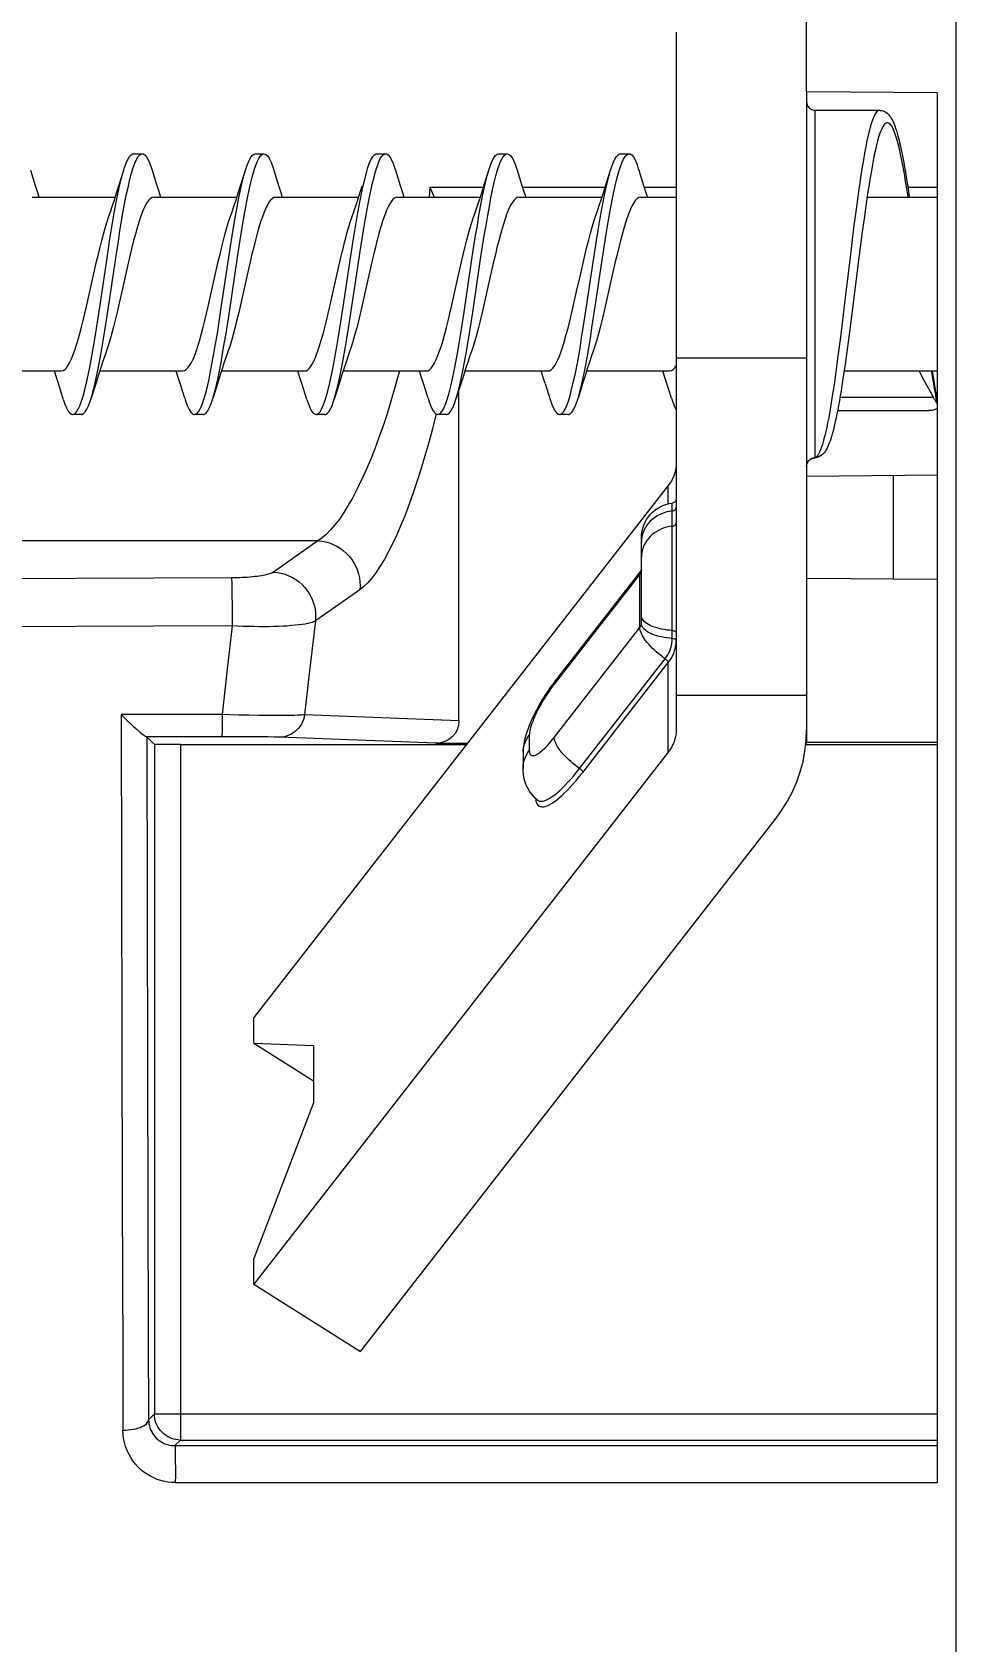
# Model space of a CAD drawing. Header units: millimetres. Extents: x -853320 to 19484, y -510814 to 9708.
# Drawn here: x 12804.67 to 12815.52, y 7119.19 to 7137.71 of the extents above; entities that cross this region are included whole.
import ezdxf

# ---------------------------------------------------------------- set-up
doc = ezdxf.new("R2010")
doc.units = ezdxf.units.MM
doc.layers.add('DS_ST_quote 1_50', color=7, linetype='Continuous')
for name, color, linetype, lineweight in [('F_ELETTRICO', 22, 'Continuous', 5), ('F_PARETE_nuove', 5, 'Continuous', 5), ('F_TUBOLARE sez.40x40', 7, 'Continuous', 5)]:
    doc.layers.add(name, color=color, linetype=linetype, lineweight=lineweight)
doc.styles.add('ARIAL', font='arial.ttf')
doc.dimstyles.new('ISO-100', dxfattribs={"dimtxt": 100, "dimasz": 5, "dimexe": 0.25, "dimexo": 6, "dimgap": 6, "dimtad": 1, "dimtxsty": 'ARIAL', "dimblk": 'ARCHTICK', "dimcen": 2.5, "dimdle": 15, "dimse1": 1, "dimse2": 1, "dimclrd": 256, "dimclre": 256, "dimclrt": 256, "dimadec": 0, "dimazin": 0, "dimtfac": 1, "dimtmove": 0, "dimatfit": 3, "dimldrblk": 'ARCHTICK', "dimfxl": 1, "dimlwd": -1, "dimlwe": -1, "dimarcsym": 0})

# ---------------------------------------------------------------- blocks, each defined once
blk = doc.blocks.new('SCATOLA INCASSO_1 P_sezione e pianta')
at = {"layer": 'F_ELETTRICO'}
for p, q in [((55469.815, -13660.994), (55469.815, -13697.529)), ((55460.831, -13670.335), (55469.594, -13670.336)), ((55460.832, -13670.416), (55460.831, -13670.335)), ((55460.832, -13670.502), (55460.832, -13670.416)), ((55469.594, -13686.328), (55469.594, -13670.336)), ((55460.831, -13670.583), (55460.832, -13670.502)), ((55460.831, -13670.633), (55460.831, -13670.583)), ((55460.826, -13670.76), (55469.594, -13670.761)), ((55460.826, -13670.76), (55460.891, -13670.825)), ((55460.891, -13670.825), (55469.594, -13670.825)), ((55460.891, -13678.828), (55460.891, -13670.825)), ((55460.524, -13671.058), (55460.591, -13671.125)), ((55460.591, -13671.125), (55469.594, -13671.125)), ((55460.591, -13678.83), (55460.591, -13671.125)), ((55461.733, -13672.617), (55462.962, -13671.844)), ((55462.962, -13671.844), (55467.732, -13677.967)), ((55461.733, -13672.617), (55461.733, -13672.912)), ((55466.503, -13678.741), (55461.733, -13672.617)), ((55462.421, -13674.706), (55461.733, -13672.912)), ((55460.215, -13675.438), (55460.22, -13673.611)), ((55462.421, -13675.364), (55462.421, -13674.706)), ((55460.503, -13678.918), (55460.511, -13675.083)), ((55461.733, -13675.391), (55462.421, -13674.958)), ((55460.211, -13677.295), (55460.215, -13675.438)), ((55461.733, -13675.391), (55462.421, -13675.364)), ((55461.733, -13675.391), (55461.733, -13675.686)), ((55466.503, -13681.809), (55461.733, -13675.686)), ((55460.208, -13679.174), (55460.211, -13677.295)), ((55464.999, -13678.19), (55464.973, -13678.213)), ((55464.832, -13678.73), (55464.832, -13678.555)), ((55465.482, -13678.553), (55466.467, -13679.817)), ((55465.519, -13678.508), (55466.503, -13679.772)), ((55464.904, -13678.936), (55464.904, -13678.761)), ((55466.503, -13678.741), (55466.503, -13679.772)), ((55461.454, -13678.918), (55460.5, -13678.918)), ((55460.591, -13678.83), (55460.503, -13678.918)), ((55460.891, -13678.828), (55464.181, -13678.828)), ((55461.37, -13679.001), (55461.369, -13678.966)), ((55461.738, -13678.917), (55461.454, -13678.918)), ((55461.898, -13678.916), (55461.738, -13678.917)), ((55461.969, -13678.915), (55461.898, -13678.916)), ((55462.004, -13678.914), (55461.969, -13678.915)), ((55463.828, -13678.843), (55462.029, -13678.914)), ((55463.828, -13678.843), (55464.193, -13678.843)), ((55465.191, -13678.91), (55466.176, -13680.174)), ((55468.084, -13678.828), (55469.594, -13678.828)), ((55468.085, -13678.843), (55468.094, -13678.843)), ((55468.094, -13678.998), (55468.094, -13678.843)), ((55469.594, -13678.852), (55468.094, -13678.852)), ((55461.371, -13679.173), (55460.208, -13679.174)), ((55461.37, -13679.044), (55461.37, -13679.001)), ((55461.371, -13679.119), (55461.37, -13679.044)), ((55461.371, -13679.173), (55461.371, -13679.119)), ((55461.558, -13679.168), (55461.371, -13679.173)), ((55461.679, -13679.166), (55461.558, -13679.168)), ((55461.794, -13679.164), (55461.679, -13679.166)), ((55461.902, -13679.162), (55461.794, -13679.164)), ((55464.094, -13679.102), (55462.319, -13679.171)), ((55462.361, -13679.544), (55462.319, -13679.171)), ((55464.094, -13679.102), (55464.094, -13682.912)), ((55466.594, -13687.028), (55466.594, -13678.998)), ((55468.094, -13686.341), (55468.094, -13678.998)), ((55462.403, -13679.903), (55462.361, -13679.544)), ((55465.203, -13679.563), (55465.173, -13679.524)), ((55466.176, -13680.788), (55465.191, -13679.524)), ((55468.094, -13679.394), (55466.594, -13679.394)), ((55461.486, -13680.195), (55461.429, -13679.696)), ((55466.188, -13680.828), (55465.203, -13679.563)), ((55462.444, -13680.251), (55462.403, -13679.903)), ((55461.486, -13680.195), (55437.364, -13680.087)), ((55466.549, -13680.051), (55466.549, -13681.608)), ((55461.486, -13680.321), (55461.486, -13680.195)), ((55462.955, -13680.61), (55462.444, -13680.251)), ((55466.176, -13680.174), (55466.176, -13680.788)), ((55466.194, -13680.226), (55466.194, -13681.21)), ((55461.483, -13680.552), (55461.485, -13680.442)), ((55461.485, -13680.442), (55461.486, -13680.321)), ((55461.477, -13680.747), (55437.364, -13680.639)), ((55461.482, -13680.615), (55461.483, -13680.552)), ((55462.472, -13681.173), (55461.961, -13680.813)), ((55466.177, -13680.801), (55466.176, -13680.788)), ((55466.188, -13680.828), (55466.185, -13680.824)), ((55469.594, -13680.728), (55468.094, -13680.741)), ((55469.094, -13680.732), (55469.094, -13681.923)), ((55462.472, -13681.173), (55437.364, -13681.173)), ((55466.195, -13681.189), (55466.194, -13681.16)), ((55466.503, -13681.599), (55466.503, -13681.809)), ((55469.594, -13681.928), (55468.094, -13681.915)), ((55468.181, -13682.13), (55468.194, -13682.13)), ((55468.188, -13682.128), (55468.189, -13682.128)), ((55468.194, -13682.13), (55468.194, -13686.128)), ((55459.751, -13682.628), (55459.651, -13682.628)), ((55461.151, -13682.628), (55461.051, -13682.628)), ((55462.551, -13682.628), (55462.451, -13682.628)), ((55463.832, -13682.632), (55463.829, -13682.622)), ((55463.951, -13682.628), (55463.851, -13682.628)), ((55465.351, -13682.628), (55465.251, -13682.628)), ((55468.45, -13682.673), (55469.501, -13682.673)), ((55459.733, -13682.728), (55459.752, -13682.779)), ((55459.919, -13682.992), (55459.864, -13682.816)), ((55461.124, -13682.707), (55461.143, -13682.753)), ((55461.319, -13682.992), (55461.262, -13682.81)), ((55462.534, -13682.729), (55462.553, -13682.781)), ((55462.719, -13682.992), (55462.664, -13682.816)), ((55463.925, -13682.708), (55463.944, -13682.755)), ((55464.119, -13682.992), (55464.064, -13682.816)), ((55465.334, -13682.731), (55465.353, -13682.782)), ((55465.519, -13682.992), (55465.464, -13682.816)), ((55468.478, -13682.828), (55469.552, -13682.828)), ((55469.552, -13682.828), (55469.452, -13683.012)), ((55469.57, -13682.935), (55469.583, -13682.857)), ((55469.583, -13682.857), (55469.594, -13682.796)), ((55468.52, -13683.089), (55468.5, -13682.96)), ((55469.452, -13683.012), (55469.388, -13683.128)), ((55458.562, -13683.128), (55459.517, -13683.128)), ((55459.929, -13683.078), (55459.948, -13683.173)), ((55459.962, -13683.128), (55460.917, -13683.128)), ((55461.362, -13683.128), (55462.317, -13683.128)), ((55462.762, -13683.128), (55463.717, -13683.128)), ((55464.162, -13683.128), (55465.117, -13683.128)), ((55465.53, -13683.083), (55465.549, -13683.178)), ((55465.562, -13683.128), (55466.517, -13683.128)), ((55468.455, -13683.299), (55468.427, -13683.093)), ((55468.54, -13683.228), (55468.52, -13683.089)), ((55468.525, -13683.128), (55469.594, -13683.128)), ((55468.56, -13683.375), (55468.54, -13683.228)), ((55466.594, -13683.28), (55468.094, -13683.28)), ((55468.482, -13683.516), (55468.455, -13683.299)), ((55468.591, -13683.607), (55468.56, -13683.375)), ((55459.924, -13683.617), (55459.962, -13683.864)), ((55460.024, -13683.617), (55460.062, -13683.864)), ((55461.315, -13683.558), (55461.353, -13683.803)), ((55461.415, -13683.558), (55461.453, -13683.803)), ((55462.724, -13683.62), (55462.762, -13683.867)), ((55464.115, -13683.561), (55464.153, -13683.806)), ((55464.215, -13683.561), (55464.253, -13683.806)), ((55465.525, -13683.623), (55465.563, -13683.87)), ((55465.625, -13683.623), (55465.663, -13683.87)), ((55468.538, -13683.972), (55468.482, -13683.516)), ((55468.699, -13684.459), (55468.591, -13683.607)), ((55461.353, -13683.803), (55461.448, -13684.439)), ((55461.453, -13683.803), (55461.548, -13684.439)), ((55464.153, -13683.806), (55464.248, -13684.442)), ((55464.253, -13683.806), (55464.348, -13684.442)), ((55459.962, -13683.864), (55460.038, -13684.375)), ((55460.062, -13683.864), (55460.138, -13684.375)), ((55460.216, -13684.042), (55460.178, -13683.873)), ((55462.61, -13683.871), (55462.648, -13684.042)), ((55462.762, -13683.867), (55462.839, -13684.378)), ((55463.016, -13684.042), (55462.977, -13683.871)), ((55464.01, -13683.871), (55464.048, -13684.042)), ((55464.416, -13684.041), (55464.377, -13683.87)), ((55465.563, -13683.87), (55465.639, -13684.381)), ((55465.663, -13683.87), (55465.739, -13684.381)), ((55468.594, -13684.436), (55468.538, -13683.972)), ((55462.648, -13684.042), (55462.709, -13684.314)), ((55463.077, -13684.314), (55463.016, -13684.042)), ((55459.887, -13684.215), (55459.926, -13684.387)), ((55461.287, -13684.215), (55461.326, -13684.388)), ((55461.693, -13684.386), (55461.654, -13684.214)), ((55462.709, -13684.314), (55462.737, -13684.435)), ((55463.105, -13684.435), (55463.077, -13684.314)), ((55465.487, -13684.215), (55465.526, -13684.389)), ((55465.893, -13684.386), (55465.855, -13684.215)), ((55460.038, -13684.375), (55460.076, -13684.623)), ((55460.138, -13684.375), (55460.176, -13684.623)), ((55461.448, -13684.439), (55461.486, -13684.684)), ((55461.548, -13684.439), (55461.586, -13684.684)), ((55462.839, -13684.378), (55462.877, -13684.626)), ((55464.248, -13684.442), (55464.286, -13684.687)), ((55464.348, -13684.442), (55464.386, -13684.687)), ((55465.639, -13684.381), (55465.677, -13684.629)), ((55465.739, -13684.381), (55465.777, -13684.629)), ((55468.635, -13684.775), (55468.594, -13684.436)), ((55468.734, -13684.728), (55468.699, -13684.459)), ((55468.759, -13684.908), (55468.734, -13684.728)), ((55462.863, -13684.897), (55462.881, -13684.948)), ((55462.915, -13684.859), (55462.934, -13684.968)), ((55468.663, -13684.991), (55468.635, -13684.775)), ((55468.784, -13685.084), (55468.759, -13684.908)), ((55462.881, -13684.948), (55462.903, -13685.016)), ((55462.903, -13685.016), (55462.923, -13685.074)), ((55462.934, -13684.968), (55462.953, -13685.071)), ((55462.953, -13685.071), (55462.972, -13685.168)), ((55468.691, -13685.194), (55468.663, -13684.991)), ((55459.185, -13685.128), (55460.14, -13685.128)), ((55460.186, -13685.27), (55460.239, -13685.44)), ((55460.585, -13685.128), (55461.54, -13685.128)), ((55461.586, -13685.27), (55461.639, -13685.44)), ((55461.985, -13685.128), (55462.94, -13685.128)), ((55463.385, -13685.128), (55464.34, -13685.128)), ((55463.759, -13685.243), (55463.75, -13685.128)), ((55463.759, -13685.243), (55464.377, -13685.243)), ((55464.386, -13685.27), (55464.439, -13685.44)), ((55464.785, -13685.128), (55465.74, -13685.128)), ((55464.825, -13685.243), (55465.777, -13685.243)), ((55465.786, -13685.27), (55465.839, -13685.44)), ((55466.185, -13685.128), (55466.594, -13685.128)), ((55466.225, -13685.243), (55466.594, -13685.243)), ((55468.79, -13685.128), (55469.594, -13685.128)), ((55469.258, -13685.243), (55469.594, -13685.243)), ((55460.348, -13685.468), (55460.367, -13685.521)), ((55465.949, -13685.471), (55465.968, -13685.523)), ((55460.351, -13685.628), (55460.451, -13685.628)), ((55461.751, -13685.628), (55461.851, -13685.628)), ((55461.757, -13685.497), (55461.777, -13685.544)), ((55463.151, -13685.628), (55463.251, -13685.628)), ((55464.551, -13685.628), (55464.651, -13685.628)), ((55464.558, -13685.498), (55464.577, -13685.545)), ((55465.951, -13685.628), (55466.051, -13685.628)), ((55468.959, -13685.919), (55468.958, -13685.916)), ((55468.194, -13686.128), (55468.932, -13686.128)), ((55468.932, -13686.128), (55468.931, -13686.128)), ((55469.594, -13686.328), (55468.094, -13686.341)), ((55468.094, -13686.341), (55468.094, -13688.041))]:
    blk.add_line(p, q, dxfattribs=at)
for points in [[(55460.831, -13670.335), (55460.789, -13670.336), (55460.747, -13670.341), (55460.706, -13670.348), (55460.665, -13670.359), (55460.624, -13670.372), (55460.584, -13670.388), (55460.545, -13670.408), (55460.507, -13670.43), (55460.471, -13670.455), (55460.436, -13670.483), (55460.403, -13670.514), (55460.373, -13670.548), (55460.344, -13670.584), (55460.318, -13670.623), (55460.296, -13670.664), (55460.276, -13670.706), (55460.259, -13670.751), (55460.246, -13670.796), (55460.237, -13670.842), (55460.231, -13670.89), (55460.229, -13670.938)], [(55460.826, -13670.76), (55460.827, -13670.758), (55460.827, -13670.754), (55460.828, -13670.747), (55460.828, -13670.738), (55460.829, -13670.726), (55460.829, -13670.711), (55460.83, -13670.695), (55460.83, -13670.676), (55460.831, -13670.633)], [(55460.524, -13671.058), (55460.525, -13671.034), (55460.528, -13671.011), (55460.533, -13670.988), (55460.539, -13670.965), (55460.547, -13670.943), (55460.557, -13670.922), (55460.569, -13670.902), (55460.582, -13670.883), (55460.596, -13670.865), (55460.612, -13670.848), (55460.628, -13670.833), (55460.646, -13670.819), (55460.664, -13670.807), (55460.683, -13670.796), (55460.702, -13670.786), (55460.722, -13670.778), (55460.743, -13670.772), (55460.763, -13670.767), (55460.784, -13670.763), (55460.805, -13670.761), (55460.826, -13670.76)], [(55460.891, -13670.825), (55460.865, -13670.826), (55460.839, -13670.83), (55460.813, -13670.835), (55460.788, -13670.843), (55460.764, -13670.853), (55460.741, -13670.866), (55460.719, -13670.88), (55460.698, -13670.896), (55460.679, -13670.914), (55460.661, -13670.933), (55460.645, -13670.954), (55460.631, -13670.976), (55460.619, -13670.999), (55460.609, -13671.024), (55460.601, -13671.048), (55460.596, -13671.074), (55460.592, -13671.099), (55460.591, -13671.125)], [(55460.22, -13673.611), (55460.226, -13671.819), (55460.229, -13670.938)], [(55460.229, -13670.938), (55460.26, -13670.939), (55460.29, -13670.941), (55460.32, -13670.944), (55460.349, -13670.949), (55460.376, -13670.955), (55460.402, -13670.962), (55460.426, -13670.97), (55460.447, -13670.979), (55460.467, -13670.988), (55460.483, -13670.999), (55460.498, -13671.01), (55460.509, -13671.021), (55460.517, -13671.033), (55460.522, -13671.045), (55460.524, -13671.058)], [(55460.511, -13675.083), (55460.52, -13672.02), (55460.524, -13671.058)], [(55467.732, -13677.967), (55467.807, -13678.07), (55467.873, -13678.177), (55467.93, -13678.286), (55467.98, -13678.4), (55468.021, -13678.516), (55468.053, -13678.635), (55468.075, -13678.754), (55468.089, -13678.875), (55468.094, -13678.998)], [(55464.973, -13678.213), (55464.949, -13678.237), (55464.927, -13678.264), (55464.907, -13678.292), (55464.889, -13678.322), (55464.873, -13678.353), (55464.86, -13678.386), (55464.849, -13678.42), (55464.841, -13678.454), (55464.836, -13678.488), (55464.833, -13678.521), (55464.832, -13678.555)], [(55464.976, -13678.21), (55464.977, -13678.2), (55464.98, -13678.177)], [(55464.98, -13678.177), (55464.986, -13678.158), (55464.994, -13678.142), (55465.004, -13678.129), (55465.017, -13678.12), (55465.032, -13678.114), (55465.048, -13678.112), (55465.067, -13678.113), (55465.088, -13678.117), (55465.11, -13678.125), (55465.134, -13678.136), (55465.16, -13678.151), (55465.188, -13678.169), (55465.216, -13678.19), (55465.246, -13678.214), (55465.278, -13678.242), (55465.31, -13678.272), (55465.343, -13678.305), (55465.378, -13678.341), (55465.412, -13678.379), (55465.447, -13678.42), (55465.483, -13678.463), (55465.519, -13678.508)], [(55464.999, -13678.19), (55465.007, -13678.185), (55465.021, -13678.179), (55465.037, -13678.177), (55465.054, -13678.178), (55465.074, -13678.182), (55465.095, -13678.19), (55465.118, -13678.201), (55465.143, -13678.214), (55465.168, -13678.231), (55465.196, -13678.251), (55465.224, -13678.274), (55465.254, -13678.3), (55465.284, -13678.329), (55465.316, -13678.36), (55465.348, -13678.394), (55465.381, -13678.431), (55465.415, -13678.469), (55465.448, -13678.51), (55465.482, -13678.553)], [(55464.832, -13678.555), (55464.832, -13678.57), (55464.835, -13678.6), (55464.84, -13678.628), (55464.848, -13678.657), (55464.859, -13678.684), (55464.871, -13678.711), (55464.887, -13678.737), (55464.904, -13678.761)], [(55465.482, -13678.553), (55465.456, -13678.571), (55465.43, -13678.591), (55465.405, -13678.611), (55465.38, -13678.632), (55465.357, -13678.653), (55465.334, -13678.675), (55465.313, -13678.697), (55465.293, -13678.719), (55465.274, -13678.741), (55465.257, -13678.762), (55465.242, -13678.783), (55465.229, -13678.804), (55465.217, -13678.824), (55465.208, -13678.843), (55465.201, -13678.862), (55465.195, -13678.879), (55465.192, -13678.895), (55465.191, -13678.91)], [(55465.482, -13678.553), (55465.489, -13678.548), (55465.495, -13678.543), (55465.501, -13678.537), (55465.506, -13678.532), (55465.51, -13678.526), (55465.514, -13678.521), (55465.516, -13678.516), (55465.518, -13678.512), (55465.519, -13678.508)], [(55464.876, -13678.973), (55464.864, -13678.935), (55464.854, -13678.898), (55464.846, -13678.862), (55464.84, -13678.828), (55464.835, -13678.795), (55464.833, -13678.762), (55464.832, -13678.73)], [(55464.832, -13678.746), (55464.835, -13678.775), (55464.84, -13678.804), (55464.848, -13678.832), (55464.859, -13678.859), (55464.871, -13678.886), (55464.887, -13678.912), (55464.904, -13678.936)], [(55464.904, -13678.761), (55464.905, -13678.748), (55464.907, -13678.736), (55464.91, -13678.726), (55464.914, -13678.717), (55464.919, -13678.71), (55464.926, -13678.705), (55464.934, -13678.702), (55464.943, -13678.701), (55464.952, -13678.701), (55464.963, -13678.704), (55464.975, -13678.708), (55464.988, -13678.714), (55465.002, -13678.722), (55465.016, -13678.731), (55465.032, -13678.743), (55465.048, -13678.755), (55465.064, -13678.77), (55465.081, -13678.786), (55465.099, -13678.803), (55465.117, -13678.822), (55465.135, -13678.843), (55465.153, -13678.864), (55465.172, -13678.886), (55465.191, -13678.91)], [(55466.594, -13678.998), (55466.593, -13678.968), (55466.589, -13678.937), (55466.583, -13678.907), (55466.576, -13678.878), (55466.565, -13678.849), (55466.553, -13678.82), (55466.539, -13678.793), (55466.522, -13678.766), (55466.503, -13678.741)], [(55460.208, -13679.174), (55460.285, -13679.099), (55460.308, -13679.077), (55460.331, -13679.056), (55460.352, -13679.036), (55460.372, -13679.018), (55460.391, -13679.001), (55460.409, -13678.985), (55460.425, -13678.971), (55460.44, -13678.959), (55460.453, -13678.948), (55460.465, -13678.939), (55460.475, -13678.932), (55460.484, -13678.926), (55460.491, -13678.922), (55460.496, -13678.919), (55460.5, -13678.918)], [(55460.503, -13678.918), (55460.503, -13678.918), (55460.503, -13678.918), (55460.503, -13678.918), (55460.502, -13678.918), (55460.501, -13678.918), (55460.5, -13678.918)], [(55461.369, -13678.966), (55461.368, -13678.952), (55461.368, -13678.94), (55461.368, -13678.931), (55461.367, -13678.924), (55461.367, -13678.92), (55461.366, -13678.918)], [(55462.029, -13678.914), (55462.018, -13678.914), (55462.004, -13678.914)], [(55462.319, -13679.171), (55462.313, -13679.143), (55462.305, -13679.116), (55462.295, -13679.089), (55462.282, -13679.064), (55462.267, -13679.04), (55462.25, -13679.018), (55462.231, -13678.997), (55462.21, -13678.978), (55462.187, -13678.962), (55462.163, -13678.947), (55462.138, -13678.935), (55462.111, -13678.926), (55462.084, -13678.919), (55462.057, -13678.915), (55462.029, -13678.914)], [(55465.173, -13679.524), (55465.145, -13679.485), (55465.116, -13679.444), (55465.089, -13679.403), (55465.063, -13679.362), (55465.038, -13679.32), (55465.013, -13679.277), (55464.99, -13679.234), (55464.967, -13679.191), (55464.945, -13679.145), (55464.924, -13679.1), (55464.906, -13679.056), (55464.89, -13679.014), (55464.876, -13678.973)], [(55465.191, -13679.524), (55465.172, -13679.499), (55465.153, -13679.474), (55465.135, -13679.448), (55465.117, -13679.421), (55465.099, -13679.394), (55465.081, -13679.366), (55465.064, -13679.339), (55465.048, -13679.31), (55465.032, -13679.282), (55465.016, -13679.254), (55465.002, -13679.227), (55464.988, -13679.199), (55464.975, -13679.172), (55464.963, -13679.146), (55464.952, -13679.12), (55464.943, -13679.095), (55464.934, -13679.071), (55464.926, -13679.048), (55464.919, -13679.026), (55464.914, -13679.006), (55464.91, -13678.986), (55464.907, -13678.968), (55464.905, -13678.952), (55464.904, -13678.936)], [(55461.429, -13679.696), (55461.391, -13679.35), (55461.371, -13679.173)], [(55462.319, -13679.171), (55462.303, -13679.17), (55462.283, -13679.168), (55462.259, -13679.167), (55462.232, -13679.165), (55462.202, -13679.164), (55462.168, -13679.163), (55462.131, -13679.163), (55462.09, -13679.162), (55462.047, -13679.162), (55462.001, -13679.162), (55461.902, -13679.162)], [(55465.203, -13679.563), (55465.201, -13679.56), (55465.195, -13679.549), (55465.192, -13679.537), (55465.191, -13679.524)], [(55466.467, -13679.817), (55466.441, -13679.835), (55466.415, -13679.855), (55466.39, -13679.875), (55466.365, -13679.896), (55466.342, -13679.917), (55466.319, -13679.939), (55466.298, -13679.961), (55466.278, -13679.983), (55466.259, -13680.005), (55466.242, -13680.026), (55466.227, -13680.048), (55466.214, -13680.068), (55466.202, -13680.088), (55466.193, -13680.108), (55466.185, -13680.126), (55466.18, -13680.143), (55466.177, -13680.159), (55466.176, -13680.174)], [(55466.467, -13679.817), (55466.472, -13679.813), (55466.477, -13679.809), (55466.481, -13679.805), (55466.485, -13679.801), (55466.489, -13679.797), (55466.493, -13679.793), (55466.496, -13679.789), (55466.499, -13679.785), (55466.501, -13679.781), (55466.502, -13679.778), (55466.503, -13679.775), (55466.503, -13679.772)], [(55466.467, -13679.817), (55466.483, -13679.839), (55466.498, -13679.863), (55466.511, -13679.888), (55466.523, -13679.914), (55466.532, -13679.941), (55466.54, -13679.968), (55466.545, -13679.996), (55466.548, -13680.023), (55466.549, -13680.051)], [(55466.503, -13679.772), (55466.521, -13679.797), (55466.538, -13679.823), (55466.552, -13679.85), (55466.565, -13679.878), (55466.575, -13679.908), (55466.583, -13679.938), (55466.589, -13679.968), (55466.593, -13679.999), (55466.594, -13680.03)], [(55466.549, -13680.051), (55466.517, -13680.054), (55466.486, -13680.057), (55466.455, -13680.061), (55466.425, -13680.067), (55466.396, -13680.073), (55466.369, -13680.081), (55466.343, -13680.089), (55466.318, -13680.099), (55466.296, -13680.109), (55466.275, -13680.12), (55466.257, -13680.131), (55466.24, -13680.144), (55466.226, -13680.157), (55466.215, -13680.17), (55466.206, -13680.184), (55466.199, -13680.197), (55466.195, -13680.212), (55466.194, -13680.226)], [(55466.549, -13680.051), (55466.555, -13680.051), (55466.561, -13680.05), (55466.567, -13680.049), (55466.572, -13680.048), (55466.577, -13680.046), (55466.581, -13680.044), (55466.585, -13680.042), (55466.588, -13680.04), (55466.591, -13680.038), (55466.592, -13680.035), (55466.593, -13680.032), (55466.594, -13680.03)], [(55462.444, -13680.251), (55462.427, -13680.243), (55462.407, -13680.235), (55462.383, -13680.228), (55462.355, -13680.222), (55462.324, -13680.216), (55462.289, -13680.21), (55462.251, -13680.205), (55462.211, -13680.201), (55462.167, -13680.197), (55462.12, -13680.193), (55462.071, -13680.19), (55462.02, -13680.188), (55461.966, -13680.186), (55461.91, -13680.185), (55461.853, -13680.185), (55461.794, -13680.185), (55461.734, -13680.186), (55461.673, -13680.187), (55461.611, -13680.189), (55461.549, -13680.192), (55461.486, -13680.195)], [(55461.961, -13680.813), (55462.006, -13680.809), (55462.051, -13680.801), (55462.094, -13680.789), (55462.137, -13680.772), (55462.178, -13680.752), (55462.218, -13680.728), (55462.255, -13680.7), (55462.289, -13680.67), (55462.321, -13680.636), (55462.35, -13680.599), (55462.375, -13680.56), (55462.397, -13680.519), (55462.415, -13680.477), (55462.429, -13680.433), (55462.439, -13680.388), (55462.445, -13680.342), (55462.446, -13680.296), (55462.444, -13680.251)], [(55466.176, -13680.174), (55466.179, -13680.179), (55466.183, -13680.184), (55466.186, -13680.19), (55466.188, -13680.196), (55466.19, -13680.202), (55466.192, -13680.208), (55466.193, -13680.214), (55466.194, -13680.22), (55466.194, -13680.226)], [(55466.215, -13680.26), (55466.206, -13680.273), (55466.199, -13680.287), (55466.195, -13680.301), (55466.194, -13680.316)], [(55466.549, -13680.141), (55466.517, -13680.144), (55466.486, -13680.147), (55466.455, -13680.151), (55466.425, -13680.157), (55466.396, -13680.163), (55466.369, -13680.171), (55466.343, -13680.179), (55466.318, -13680.189), (55466.296, -13680.199), (55466.275, -13680.21), (55466.257, -13680.221), (55466.24, -13680.234), (55466.226, -13680.246), (55466.215, -13680.26)], [(55466.549, -13680.141), (55466.557, -13680.141), (55466.565, -13680.139), (55466.572, -13680.138), (55466.578, -13680.135), (55466.584, -13680.133), (55466.588, -13680.13), (55466.591, -13680.127), (55466.593, -13680.123), (55466.594, -13680.12)], [(55461.477, -13680.747), (55461.478, -13680.738), (55461.479, -13680.725), (55461.48, -13680.709), (55461.48, -13680.69), (55461.481, -13680.668), (55461.482, -13680.615)], [(55462.472, -13681.173), (55462.517, -13681.169), (55462.562, -13681.161), (55462.606, -13681.149), (55462.648, -13681.132), (55462.69, -13681.112), (55462.729, -13681.088), (55462.766, -13681.06), (55462.801, -13681.029), (55462.832, -13680.996), (55462.861, -13680.959), (55462.886, -13680.92), (55462.908, -13680.879), (55462.926, -13680.836), (55462.94, -13680.792), (55462.95, -13680.747), (55462.956, -13680.702), (55462.957, -13680.656), (55462.955, -13680.61)], [(55463.829, -13682.622), (55463.789, -13682.462), (55463.747, -13682.305), (55463.703, -13682.153), (55463.659, -13682.005), (55463.614, -13681.863), (55463.568, -13681.726), (55463.521, -13681.595), (55463.474, -13681.47), (55463.426, -13681.352), (55463.378, -13681.242), (55463.33, -13681.139), (55463.281, -13681.043), (55463.233, -13680.956), (55463.185, -13680.877), (55463.138, -13680.806), (55463.091, -13680.743), (55463.045, -13680.69), (55463, -13680.646), (55462.955, -13680.61)], [(55461.961, -13680.813), (55461.952, -13680.808), (55461.942, -13680.803), (55461.93, -13680.798), (55461.916, -13680.793), (55461.9, -13680.788), (55461.883, -13680.784), (55461.863, -13680.779), (55461.843, -13680.775), (55461.821, -13680.771), (55461.797, -13680.768), (55461.772, -13680.764), (55461.746, -13680.761), (55461.719, -13680.758), (55461.691, -13680.756), (55461.662, -13680.753), (55461.632, -13680.751), (55461.602, -13680.75), (55461.571, -13680.749), (55461.54, -13680.748), (55461.509, -13680.747), (55461.477, -13680.747)], [(55466.188, -13680.809), (55466.186, -13680.804), (55466.183, -13680.798), (55466.179, -13680.793), (55466.176, -13680.788)], [(55466.185, -13680.824), (55466.18, -13680.814), (55466.177, -13680.801)], [(55466.194, -13680.839), (55466.194, -13680.833), (55466.193, -13680.827), (55466.192, -13680.821), (55466.19, -13680.815), (55466.188, -13680.809)], [(55466.188, -13680.828), (55466.19, -13680.83), (55466.191, -13680.833), (55466.192, -13680.834), (55466.193, -13680.836), (55466.193, -13680.837), (55466.194, -13680.838), (55466.194, -13680.839), (55466.194, -13680.839), (55466.194, -13680.839)], [(55466.549, -13681.341), (55466.517, -13681.337), (55466.486, -13681.33), (55466.455, -13681.321), (55466.425, -13681.31), (55466.396, -13681.297), (55466.369, -13681.281), (55466.343, -13681.264), (55466.318, -13681.245), (55466.296, -13681.224), (55466.275, -13681.201), (55466.257, -13681.177), (55466.24, -13681.152), (55466.226, -13681.126), (55466.215, -13681.099), (55466.206, -13681.071), (55466.199, -13681.042), (55466.195, -13681.013), (55466.194, -13680.984)], [(55463.409, -13683.128), (55463.396, -13683.075), (55463.354, -13682.925), (55463.311, -13682.779), (55463.267, -13682.635), (55463.221, -13682.496), (55463.174, -13682.361), (55463.125, -13682.232), (55463.076, -13682.107), (55463.026, -13681.989), (55462.975, -13681.877), (55462.924, -13681.772), (55462.873, -13681.673), (55462.821, -13681.582), (55462.77, -13681.499), (55462.719, -13681.424), (55462.668, -13681.357), (55462.618, -13681.298), (55462.568, -13681.248), (55462.52, -13681.206), (55462.472, -13681.173)], [(55466.549, -13681.517), (55466.517, -13681.512), (55466.486, -13681.506), (55466.455, -13681.497), (55466.425, -13681.485), (55466.396, -13681.472), (55466.369, -13681.457), (55466.343, -13681.439), (55466.318, -13681.42), (55466.296, -13681.399), (55466.275, -13681.377), (55466.257, -13681.353), (55466.24, -13681.328), (55466.226, -13681.301), (55466.215, -13681.274), (55466.206, -13681.246), (55466.199, -13681.218), (55466.195, -13681.189)], [(55466.549, -13681.341), (55466.557, -13681.343), (55466.565, -13681.345), (55466.572, -13681.349), (55466.578, -13681.354), (55466.584, -13681.359), (55466.588, -13681.365), (55466.591, -13681.372), (55466.593, -13681.379), (55466.594, -13681.386)], [(55466.549, -13681.517), (55466.557, -13681.518), (55466.565, -13681.521), (55466.572, -13681.524), (55466.578, -13681.529), (55466.584, -13681.534), (55466.588, -13681.54), (55466.591, -13681.547), (55466.593, -13681.554), (55466.594, -13681.562)], [(55466.594, -13682.067), (55466.593, -13682.036), (55466.589, -13682.006), (55466.583, -13681.976), (55466.576, -13681.946), (55466.565, -13681.917), (55466.553, -13681.889), (55466.539, -13681.861), (55466.522, -13681.835), (55466.503, -13681.809)], [(55468.094, -13682.03), (55468.095, -13682.044), (55468.097, -13682.056), (55468.101, -13682.069), (55468.107, -13682.08), (55468.114, -13682.091), (55468.123, -13682.101), (55468.133, -13682.11), (55468.144, -13682.117), (55468.156, -13682.123), (55468.168, -13682.127), (55468.181, -13682.13)], [(55468.189, -13682.128), (55468.19, -13682.128), (55468.194, -13682.13)], [(55468.236, -13682.139), (55468.214, -13682.132), (55468.192, -13682.128)], [(55468.228, -13682.164), (55468.22, -13682.154), (55468.213, -13682.145), (55468.207, -13682.139), (55468.2, -13682.134), (55468.194, -13682.13)], [(55468.5, -13682.96), (55468.49, -13682.899), (55468.48, -13682.841), (55468.471, -13682.785), (55468.461, -13682.732), (55468.452, -13682.681), (55468.443, -13682.634), (55468.434, -13682.589), (55468.424, -13682.546), (55468.416, -13682.507), (55468.407, -13682.47), (55468.398, -13682.436), (55468.389, -13682.404), (55468.381, -13682.374), (55468.372, -13682.347), (55468.364, -13682.322), (55468.355, -13682.298), (55468.347, -13682.277), (55468.338, -13682.257), (55468.329, -13682.239), (55468.32, -13682.222), (55468.31, -13682.205), (55468.298, -13682.19), (55468.286, -13682.176), (55468.272, -13682.162), (55468.255, -13682.15), (55468.236, -13682.139)], [(55468.427, -13683.093), (55468.413, -13682.995), (55468.399, -13682.902), (55468.386, -13682.816), (55468.373, -13682.735), (55468.36, -13682.661), (55468.348, -13682.594), (55468.336, -13682.533), (55468.325, -13682.479), (55468.315, -13682.43), (55468.304, -13682.386), (55468.294, -13682.347), (55468.285, -13682.312), (55468.276, -13682.281), (55468.267, -13682.254), (55468.259, -13682.231), (55468.25, -13682.21), (55468.243, -13682.192), (55468.235, -13682.177), (55468.228, -13682.164)], [(55459.543, -13682.802), (55459.562, -13682.747), (55459.581, -13682.702), (55459.6, -13682.667), (55459.619, -13682.644), (55459.638, -13682.63), (55459.651, -13682.628)], [(55459.651, -13682.628), (55459.657, -13682.628), (55459.676, -13682.637), (55459.695, -13682.657), (55459.714, -13682.687), (55459.733, -13682.728)], [(55459.751, -13682.628), (55459.757, -13682.628), (55459.776, -13682.637), (55459.795, -13682.657), (55459.814, -13682.687), (55459.833, -13682.728), (55459.852, -13682.779), (55459.864, -13682.816)], [(55460.939, -13682.816), (55460.953, -13682.773), (55460.972, -13682.723), (55460.991, -13682.683), (55461.01, -13682.654), (55461.029, -13682.635), (55461.048, -13682.628), (55461.051, -13682.628)], [(55461.051, -13682.628), (55461.067, -13682.631), (55461.086, -13682.646), (55461.105, -13682.671), (55461.124, -13682.707)], [(55461.151, -13682.628), (55461.167, -13682.631), (55461.186, -13682.646), (55461.205, -13682.671), (55461.224, -13682.707), (55461.243, -13682.753), (55461.262, -13682.81)], [(55462.343, -13682.801), (55462.362, -13682.746), (55462.381, -13682.701), (55462.4, -13682.667), (55462.419, -13682.643), (55462.439, -13682.63), (55462.451, -13682.628)], [(55462.451, -13682.628), (55462.458, -13682.628), (55462.477, -13682.637), (55462.496, -13682.657), (55462.515, -13682.688), (55462.534, -13682.729)], [(55462.551, -13682.628), (55462.558, -13682.628), (55462.577, -13682.637), (55462.596, -13682.657), (55462.615, -13682.688), (55462.634, -13682.729), (55462.653, -13682.781), (55462.664, -13682.816)], [(55463.739, -13682.816), (55463.753, -13682.771), (55463.772, -13682.722), (55463.791, -13682.682), (55463.81, -13682.653), (55463.829, -13682.635), (55463.848, -13682.628), (55463.851, -13682.628)], [(55463.851, -13682.628), (55463.867, -13682.632), (55463.886, -13682.646), (55463.905, -13682.672), (55463.925, -13682.708)], [(55463.951, -13682.628), (55463.967, -13682.632), (55463.986, -13682.646), (55464.005, -13682.672), (55464.025, -13682.708), (55464.044, -13682.755), (55464.064, -13682.816)], [(55465.086, -13682.985), (55465.144, -13682.799), (55465.163, -13682.744), (55465.182, -13682.7), (55465.201, -13682.666), (55465.22, -13682.643), (55465.239, -13682.63), (55465.251, -13682.628)], [(55465.251, -13682.628), (55465.258, -13682.628), (55465.277, -13682.638), (55465.296, -13682.658), (55465.315, -13682.689), (55465.334, -13682.731)], [(55465.351, -13682.628), (55465.358, -13682.628), (55465.377, -13682.638), (55465.396, -13682.658), (55465.415, -13682.689), (55465.434, -13682.731), (55465.453, -13682.782), (55465.464, -13682.816)], [(55466.539, -13682.816), (55466.554, -13682.77), (55466.573, -13682.72), (55466.592, -13682.681), (55466.594, -13682.678)], [(55469.594, -13682.696), (55469.589, -13682.692), (55469.582, -13682.688), (55469.574, -13682.684), (55469.565, -13682.681), (55469.555, -13682.678), (55469.545, -13682.676), (55469.534, -13682.674), (55469.523, -13682.673), (55469.512, -13682.673), (55469.501, -13682.673)], [(55459.543, -13682.802), (55459.486, -13682.985), (55459.46, -13683.066), (55459.44, -13683.128)], [(55459.752, -13682.779), (55459.771, -13682.84), (55459.79, -13682.911), (55459.81, -13682.99), (55459.829, -13683.078), (55459.848, -13683.173)], [(55459.864, -13682.816), (55459.871, -13682.84), (55459.89, -13682.911), (55459.91, -13682.99), (55459.929, -13683.078)], [(55460.939, -13682.816), (55460.886, -13682.985), (55460.86, -13683.066), (55460.84, -13683.128)], [(55461.143, -13682.753), (55461.162, -13682.81), (55461.181, -13682.875), (55461.2, -13682.951), (55461.219, -13683.034), (55461.238, -13683.126)], [(55461.264, -13682.816), (55461.281, -13682.875), (55461.3, -13682.951), (55461.319, -13683.034), (55461.338, -13683.126)], [(55462.343, -13682.801), (55462.286, -13682.985), (55462.26, -13683.066), (55462.24, -13683.128)], [(55462.553, -13682.781), (55462.572, -13682.842), (55462.591, -13682.913), (55462.61, -13682.992), (55462.629, -13683.08), (55462.648, -13683.176)], [(55462.664, -13682.816), (55462.672, -13682.842), (55462.691, -13682.913), (55462.71, -13682.992), (55462.729, -13683.08), (55462.748, -13683.176), (55462.767, -13683.278), (55462.786, -13683.387), (55462.805, -13683.501), (55462.824, -13683.62), (55462.843, -13683.742)], [(55463.739, -13682.816), (55463.686, -13682.985), (55463.66, -13683.066), (55463.64, -13683.128)], [(55463.944, -13682.755), (55463.963, -13682.811), (55463.982, -13682.877), (55464.001, -13682.953), (55464.02, -13683.036), (55464.039, -13683.128)], [(55464.064, -13682.816), (55464.082, -13682.877), (55464.101, -13682.953), (55464.12, -13683.036), (55464.139, -13683.128)], [(55465.353, -13682.782), (55465.372, -13682.844), (55465.391, -13682.915), (55465.41, -13682.995), (55465.43, -13683.083), (55465.449, -13683.178)], [(55465.464, -13682.816), (55465.472, -13682.844), (55465.491, -13682.915), (55465.51, -13682.995), (55465.53, -13683.083)], [(55466.539, -13682.816), (55466.486, -13682.985), (55466.46, -13683.066), (55466.44, -13683.128)], [(55469.594, -13682.755), (55469.59, -13682.761), (55469.583, -13682.774), (55469.575, -13682.787), (55469.567, -13682.8), (55469.559, -13682.814), (55469.552, -13682.828)], [(55469.594, -13682.77), (55469.586, -13682.81), (55469.575, -13682.876), (55469.562, -13682.948)], [(55460.021, -13683.303), (55459.995, -13683.229), (55459.97, -13683.152), (55459.945, -13683.073), (55459.919, -13682.992)], [(55461.44, -13683.359), (55461.421, -13683.303), (55461.395, -13683.229), (55461.37, -13683.152), (55461.345, -13683.073), (55461.319, -13682.992)], [(55462.84, -13683.359), (55462.821, -13683.303), (55462.795, -13683.229), (55462.77, -13683.152), (55462.745, -13683.073), (55462.719, -13682.992)], [(55464.242, -13683.365), (55464.221, -13683.303), (55464.195, -13683.229), (55464.17, -13683.152), (55464.145, -13683.073), (55464.119, -13682.992)], [(55465.086, -13682.985), (55465.06, -13683.066), (55465.04, -13683.128)], [(55465.642, -13683.366), (55465.621, -13683.303), (55465.595, -13683.229), (55465.57, -13683.152), (55465.545, -13683.073), (55465.519, -13682.992)], [(55469.562, -13682.948), (55469.55, -13683.027), (55469.536, -13683.113), (55469.534, -13683.128)], [(55469.54, -13683.128), (55469.544, -13683.1), (55469.557, -13683.016), (55469.57, -13682.935)], [(55459.517, -13683.128), (55459.52, -13683.128), (55459.54, -13683.133), (55459.56, -13683.146), (55459.579, -13683.166), (55459.599, -13683.194), (55459.618, -13683.228), (55459.637, -13683.269), (55459.656, -13683.316), (55459.675, -13683.369), (55459.694, -13683.428), (55459.713, -13683.491), (55459.732, -13683.559), (55459.752, -13683.631), (55459.771, -13683.708), (55459.79, -13683.788), (55459.81, -13683.871)], [(55459.848, -13683.173), (55459.867, -13683.276), (55459.886, -13683.384), (55459.905, -13683.498), (55459.924, -13683.617)], [(55459.948, -13683.173), (55459.967, -13683.276), (55459.986, -13683.384), (55460.005, -13683.498), (55460.024, -13683.617)], [(55460.917, -13683.128), (55460.938, -13683.132), (55460.957, -13683.144), (55460.977, -13683.163), (55460.996, -13683.19), (55461.016, -13683.224), (55461.035, -13683.264), (55461.055, -13683.311), (55461.074, -13683.365), (55461.093, -13683.424), (55461.113, -13683.488), (55461.132, -13683.558), (55461.152, -13683.632), (55461.171, -13683.709), (55461.19, -13683.789), (55461.21, -13683.871)], [(55461.238, -13683.126), (55461.257, -13683.225), (55461.276, -13683.33), (55461.295, -13683.442), (55461.315, -13683.558)], [(55461.338, -13683.126), (55461.357, -13683.225), (55461.376, -13683.33), (55461.395, -13683.442), (55461.415, -13683.558)], [(55462.317, -13683.128), (55462.336, -13683.131), (55462.356, -13683.142), (55462.375, -13683.161), (55462.394, -13683.186), (55462.413, -13683.219), (55462.433, -13683.259), (55462.452, -13683.305), (55462.472, -13683.358), (55462.491, -13683.417), (55462.511, -13683.482), (55462.531, -13683.553), (55462.551, -13683.628), (55462.57, -13683.706), (55462.59, -13683.788), (55462.61, -13683.871)], [(55462.648, -13683.176), (55462.667, -13683.278), (55462.686, -13683.387), (55462.705, -13683.501), (55462.724, -13683.62)], [(55463.717, -13683.128), (55463.737, -13683.131), (55463.756, -13683.143), (55463.775, -13683.161), (55463.795, -13683.187), (55463.814, -13683.22), (55463.833, -13683.26), (55463.853, -13683.307), (55463.872, -13683.359), (55463.892, -13683.419), (55463.911, -13683.484), (55463.931, -13683.555), (55463.951, -13683.629), (55463.971, -13683.707), (55463.99, -13683.788), (55464.01, -13683.871)], [(55464.039, -13683.128), (55464.058, -13683.228), (55464.077, -13683.333), (55464.096, -13683.445), (55464.115, -13683.561)], [(55464.139, -13683.128), (55464.158, -13683.228), (55464.177, -13683.333), (55464.196, -13683.445), (55464.215, -13683.561)], [(55465.117, -13683.128), (55465.135, -13683.131), (55465.154, -13683.142), (55465.174, -13683.159), (55465.193, -13683.184), (55465.212, -13683.216), (55465.231, -13683.255), (55465.25, -13683.3), (55465.27, -13683.352), (55465.289, -13683.411), (55465.309, -13683.476), (55465.329, -13683.547), (55465.349, -13683.622), (55465.369, -13683.702), (55465.389, -13683.785), (55465.409, -13683.87)], [(55465.449, -13683.178), (55465.468, -13683.281), (55465.487, -13683.39), (55465.506, -13683.504), (55465.525, -13683.623)], [(55465.549, -13683.178), (55465.568, -13683.281), (55465.587, -13683.39), (55465.606, -13683.504), (55465.625, -13683.623)], [(55466.517, -13683.128), (55466.539, -13683.132), (55466.559, -13683.145), (55466.579, -13683.165), (55466.594, -13683.187)], [(55460.178, -13683.873), (55460.159, -13683.791), (55460.14, -13683.711), (55460.12, -13683.635), (55460.101, -13683.562), (55460.082, -13683.494), (55460.063, -13683.43), (55460.044, -13683.371), (55460.021, -13683.303)], [(55461.577, -13683.869), (55461.557, -13683.784), (55461.537, -13683.701), (55461.517, -13683.621), (55461.497, -13683.546), (55461.477, -13683.475), (55461.457, -13683.411), (55461.44, -13683.359)], [(55462.977, -13683.871), (55462.958, -13683.787), (55462.938, -13683.705), (55462.918, -13683.626), (55462.898, -13683.551), (55462.878, -13683.48), (55462.858, -13683.415), (55462.84, -13683.359)], [(55464.377, -13683.87), (55464.358, -13683.787), (55464.338, -13683.706), (55464.319, -13683.629), (55464.3, -13683.556), (55464.28, -13683.487), (55464.261, -13683.423), (55464.242, -13683.365)], [(55465.777, -13683.87), (55465.758, -13683.787), (55465.738, -13683.706), (55465.719, -13683.628), (55465.7, -13683.556), (55465.68, -13683.488), (55465.661, -13683.424), (55465.642, -13683.366)], [(55462.843, -13683.742), (55462.901, -13684.122), (55462.958, -13684.503)], [(55459.81, -13683.871), (55459.848, -13684.042), (55459.887, -13684.215)], [(55461.21, -13683.871), (55461.248, -13684.041), (55461.287, -13684.215)], [(55461.654, -13684.214), (55461.616, -13684.042), (55461.577, -13683.869)], [(55465.409, -13683.87), (55465.448, -13684.042), (55465.487, -13684.215)], [(55465.855, -13684.215), (55465.816, -13684.041), (55465.777, -13683.87)], [(55460.293, -13684.384), (55460.254, -13684.214), (55460.216, -13684.042)], [(55464.048, -13684.042), (55464.086, -13684.214), (55464.125, -13684.383)], [(55464.493, -13684.385), (55464.455, -13684.214), (55464.416, -13684.041)], [(55459.926, -13684.387), (55459.946, -13684.471), (55459.965, -13684.553), (55459.985, -13684.631), (55460.004, -13684.704), (55460.023, -13684.772), (55460.043, -13684.836), (55460.063, -13684.897)], [(55460.585, -13685.128), (55460.566, -13685.124), (55460.547, -13685.113), (55460.528, -13685.095), (55460.509, -13685.069), (55460.49, -13685.037), (55460.47, -13684.998), (55460.451, -13684.952), (55460.432, -13684.899), (55460.412, -13684.84), (55460.392, -13684.775), (55460.372, -13684.704), (55460.352, -13684.629), (55460.332, -13684.55), (55460.313, -13684.468), (55460.293, -13684.384)], [(55461.326, -13684.388), (55461.346, -13684.473), (55461.366, -13684.556), (55461.386, -13684.635), (55461.406, -13684.71), (55461.425, -13684.779), (55461.445, -13684.843), (55461.463, -13684.897)], [(55461.985, -13685.128), (55461.967, -13685.125), (55461.948, -13685.114), (55461.928, -13685.095), (55461.909, -13685.07), (55461.89, -13685.038), (55461.871, -13685), (55461.852, -13684.955), (55461.833, -13684.903), (55461.813, -13684.845), (55461.794, -13684.78), (55461.774, -13684.709), (55461.754, -13684.634), (55461.733, -13684.554), (55461.713, -13684.471), (55461.693, -13684.386)], [(55462.737, -13684.435), (55462.751, -13684.494), (55462.765, -13684.551), (55462.779, -13684.607), (55462.792, -13684.66), (55462.806, -13684.712), (55462.82, -13684.762), (55462.834, -13684.809), (55462.848, -13684.853), (55462.863, -13684.897)], [(55462.958, -13684.503), (55462.977, -13684.626), (55462.996, -13684.745), (55463.015, -13684.859), (55463.034, -13684.968), (55463.053, -13685.071), (55463.072, -13685.168), (55463.091, -13685.256), (55463.11, -13685.336)], [(55463.244, -13684.934), (55463.23, -13684.895), (55463.216, -13684.853), (55463.202, -13684.809), (55463.188, -13684.762), (55463.174, -13684.712), (55463.16, -13684.66), (55463.147, -13684.607), (55463.133, -13684.551), (55463.119, -13684.494), (55463.105, -13684.435)], [(55464.125, -13684.383), (55464.144, -13684.465), (55464.163, -13684.544), (55464.182, -13684.621), (55464.201, -13684.694), (55464.22, -13684.762), (55464.24, -13684.826), (55464.259, -13684.885)], [(55464.785, -13685.128), (55464.764, -13685.123), (55464.744, -13685.11), (55464.724, -13685.09), (55464.705, -13685.063), (55464.685, -13685.029), (55464.666, -13684.988), (55464.647, -13684.941), (55464.628, -13684.889), (55464.609, -13684.831), (55464.59, -13684.768), (55464.571, -13684.7), (55464.552, -13684.627), (55464.532, -13684.55), (55464.513, -13684.469), (55464.493, -13684.385)], [(55465.526, -13684.389), (55465.546, -13684.474), (55465.566, -13684.558), (55465.587, -13684.638), (55465.607, -13684.714), (55465.627, -13684.784), (55465.647, -13684.849), (55465.663, -13684.897)], [(55466.185, -13685.128), (55466.165, -13685.124), (55466.145, -13685.112), (55466.125, -13685.092), (55466.106, -13685.065), (55466.086, -13685.031), (55466.067, -13684.99), (55466.048, -13684.943), (55466.029, -13684.89), (55466.009, -13684.832), (55465.99, -13684.768), (55465.971, -13684.7), (55465.952, -13684.627), (55465.932, -13684.55), (55465.913, -13684.469), (55465.893, -13684.386)], [(55460.076, -13684.623), (55460.095, -13684.742), (55460.114, -13684.856), (55460.133, -13684.966), (55460.152, -13685.069), (55460.171, -13685.165)], [(55460.176, -13684.623), (55460.195, -13684.742), (55460.214, -13684.856), (55460.233, -13684.966), (55460.252, -13685.069)], [(55461.486, -13684.684), (55461.505, -13684.801), (55461.524, -13684.913), (55461.543, -13685.019), (55461.562, -13685.119)], [(55461.586, -13684.684), (55461.605, -13684.801), (55461.624, -13684.913), (55461.643, -13685.019), (55461.662, -13685.119)], [(55462.877, -13684.626), (55462.896, -13684.745), (55462.915, -13684.859)], [(55464.286, -13684.687), (55464.306, -13684.804), (55464.325, -13684.916), (55464.344, -13685.022), (55464.363, -13685.122)], [(55464.386, -13684.687), (55464.406, -13684.804), (55464.425, -13684.916), (55464.444, -13685.022), (55464.463, -13685.122)], [(55465.677, -13684.629), (55465.696, -13684.748), (55465.715, -13684.862), (55465.734, -13684.971), (55465.753, -13685.074), (55465.772, -13685.17)], [(55465.777, -13684.629), (55465.796, -13684.748), (55465.815, -13684.862), (55465.834, -13684.971), (55465.853, -13685.074)], [(55460.063, -13684.897), (55460.084, -13684.96), (55460.109, -13685.034), (55460.135, -13685.111), (55460.16, -13685.189), (55460.186, -13685.27)], [(55461.463, -13684.897), (55461.484, -13684.96), (55461.509, -13685.034), (55461.535, -13685.111), (55461.56, -13685.189), (55461.586, -13685.27)], [(55464.259, -13684.885), (55464.284, -13684.96), (55464.309, -13685.034), (55464.335, -13685.111), (55464.36, -13685.189), (55464.386, -13685.27)], [(55465.663, -13684.897), (55465.684, -13684.96), (55465.709, -13685.034), (55465.735, -13685.111), (55465.76, -13685.189), (55465.786, -13685.27)], [(55460.252, -13685.069), (55460.271, -13685.165), (55460.291, -13685.254), (55460.31, -13685.334), (55460.329, -13685.406), (55460.348, -13685.468)], [(55462.923, -13685.074), (55462.962, -13685.196), (55462.982, -13685.259)], [(55463.385, -13685.128), (55463.373, -13685.126), (55463.354, -13685.118), (55463.335, -13685.103), (55463.317, -13685.081), (55463.298, -13685.052), (55463.28, -13685.018), (55463.262, -13684.978), (55463.244, -13684.934)], [(55465.853, -13685.074), (55465.872, -13685.17), (55465.892, -13685.258), (55465.911, -13685.338), (55465.93, -13685.41), (55465.949, -13685.471)], [(55468.944, -13685.884), (55468.934, -13685.854), (55468.922, -13685.817), (55468.91, -13685.775), (55468.898, -13685.727), (55468.886, -13685.673), (55468.873, -13685.614), (55468.86, -13685.55), (55468.848, -13685.481), (55468.835, -13685.409), (55468.822, -13685.332), (55468.809, -13685.252), (55468.796, -13685.169), (55468.784, -13685.084)], [(55459.164, -13685.44), (55459.219, -13685.263), (55459.245, -13685.182), (55459.262, -13685.128)], [(55460.171, -13685.165), (55460.191, -13685.254), (55460.21, -13685.334), (55460.229, -13685.406), (55460.239, -13685.44)], [(55460.564, -13685.44), (55460.619, -13685.263), (55460.645, -13685.182), (55460.662, -13685.128)], [(55461.562, -13685.119), (55461.581, -13685.212), (55461.6, -13685.296), (55461.619, -13685.372), (55461.639, -13685.44)], [(55461.662, -13685.119), (55461.681, -13685.212), (55461.7, -13685.296), (55461.719, -13685.372), (55461.738, -13685.439), (55461.757, -13685.497)], [(55461.964, -13685.44), (55462.019, -13685.263), (55462.045, -13685.182), (55462.062, -13685.128)], [(55462.972, -13685.168), (55462.991, -13685.256), (55463.01, -13685.336)], [(55463.364, -13685.44), (55463.419, -13685.263), (55463.445, -13685.182), (55463.462, -13685.128)], [(55463.759, -13685.243), (55463.789, -13685.174), (55463.808, -13685.128)], [(55464.363, -13685.122), (55464.382, -13685.214), (55464.401, -13685.298), (55464.42, -13685.374), (55464.439, -13685.44)], [(55464.463, -13685.122), (55464.482, -13685.214), (55464.501, -13685.298), (55464.52, -13685.374), (55464.539, -13685.441), (55464.558, -13685.498)], [(55464.764, -13685.44), (55464.819, -13685.263), (55464.845, -13685.182), (55464.862, -13685.128)], [(55465.772, -13685.17), (55465.792, -13685.258), (55465.811, -13685.338), (55465.83, -13685.41), (55465.839, -13685.44)], [(55466.164, -13685.44), (55466.219, -13685.263), (55466.245, -13685.182), (55466.262, -13685.128)], [(55468.931, -13686.128), (55468.927, -13686.127), (55468.913, -13686.122), (55468.899, -13686.109), (55468.885, -13686.09), (55468.872, -13686.065), (55468.858, -13686.033), (55468.844, -13685.994), (55468.83, -13685.949), (55468.816, -13685.898), (55468.802, -13685.841), (55468.788, -13685.778), (55468.775, -13685.71), (55468.761, -13685.636), (55468.747, -13685.557), (55468.733, -13685.473), (55468.719, -13685.384), (55468.705, -13685.291), (55468.691, -13685.194)], [(55468.931, -13686.128), (55468.94, -13686.127), (55468.962, -13686.124), (55468.984, -13686.117), (55469.004, -13686.106), (55469.021, -13686.094), (55469.036, -13686.08), (55469.049, -13686.065), (55469.061, -13686.049), (55469.071, -13686.031), (55469.081, -13686.013), (55469.091, -13685.993), (55469.1, -13685.971), (55469.109, -13685.948), (55469.118, -13685.922), (55469.127, -13685.894), (55469.136, -13685.863), (55469.145, -13685.831), (55469.154, -13685.795), (55469.164, -13685.757), (55469.173, -13685.717), (55469.182, -13685.673), (55469.192, -13685.627), (55469.201, -13685.578), (55469.211, -13685.526), (55469.221, -13685.472), (55469.23, -13685.415), (55469.24, -13685.355), (55469.25, -13685.293), (55469.261, -13685.228), (55469.275, -13685.128)], [(55469.263, -13685.128), (55469.262, -13685.131), (55469.248, -13685.224), (55469.233, -13685.313), (55469.219, -13685.397), (55469.204, -13685.477), (55469.19, -13685.552), (55469.175, -13685.622), (55469.161, -13685.686), (55469.146, -13685.744), (55469.132, -13685.797), (55469.117, -13685.843), (55469.103, -13685.884), (55469.088, -13685.917), (55469.074, -13685.944), (55469.059, -13685.965), (55469.045, -13685.978), (55469.03, -13685.985), (55469.016, -13685.985), (55469.001, -13685.978), (55468.987, -13685.964), (55468.973, -13685.944), (55468.959, -13685.919)], [(55460.239, -13685.44), (55460.248, -13685.468), (55460.267, -13685.521), (55460.286, -13685.563), (55460.305, -13685.595), (55460.324, -13685.616), (55460.343, -13685.627), (55460.351, -13685.628)], [(55460.451, -13685.628), (55460.462, -13685.626), (55460.481, -13685.614), (55460.5, -13685.592), (55460.519, -13685.559), (55460.538, -13685.515), (55460.557, -13685.461), (55460.564, -13685.44)], [(55461.639, -13685.44), (55461.657, -13685.497), (55461.677, -13685.544), (55461.696, -13685.581), (55461.715, -13685.607), (55461.734, -13685.623), (55461.751, -13685.628)], [(55461.851, -13685.628), (55461.872, -13685.621), (55461.891, -13685.604), (55461.91, -13685.576), (55461.929, -13685.538), (55461.948, -13685.489), (55461.964, -13685.44)], [(55463.01, -13685.336), (55463.029, -13685.408), (55463.039, -13685.44)], [(55463.039, -13685.44), (55463.048, -13685.47), (55463.067, -13685.522), (55463.086, -13685.564), (55463.105, -13685.596), (55463.124, -13685.617), (55463.143, -13685.627), (55463.151, -13685.628)], [(55463.11, -13685.336), (55463.129, -13685.408), (55463.148, -13685.47), (55463.167, -13685.522)], [(55463.251, -13685.628), (55463.262, -13685.626), (55463.282, -13685.614), (55463.301, -13685.591), (55463.32, -13685.558), (55463.339, -13685.514), (55463.358, -13685.46), (55463.364, -13685.44)], [(55464.439, -13685.44), (55464.458, -13685.498), (55464.477, -13685.545), (55464.496, -13685.582), (55464.515, -13685.608), (55464.534, -13685.623), (55464.551, -13685.628)], [(55464.651, -13685.628), (55464.672, -13685.621), (55464.691, -13685.604), (55464.71, -13685.575), (55464.729, -13685.537), (55464.748, -13685.487), (55464.764, -13685.44)], [(55465.839, -13685.44), (55465.849, -13685.471), (55465.868, -13685.523), (55465.887, -13685.565), (55465.906, -13685.597), (55465.925, -13685.617), (55465.944, -13685.627), (55465.951, -13685.628)], [(55466.051, -13685.628), (55466.063, -13685.626), (55466.082, -13685.614), (55466.101, -13685.591), (55466.12, -13685.557), (55466.139, -13685.513), (55466.158, -13685.458), (55466.164, -13685.44)], [(55460.367, -13685.521), (55460.386, -13685.563), (55460.405, -13685.595), (55460.424, -13685.616), (55460.443, -13685.627), (55460.451, -13685.628)], [(55461.777, -13685.544), (55461.796, -13685.581), (55461.815, -13685.607), (55461.834, -13685.623), (55461.851, -13685.628)], [(55463.167, -13685.522), (55463.186, -13685.564), (55463.205, -13685.596), (55463.224, -13685.617), (55463.243, -13685.627), (55463.251, -13685.628)], [(55464.577, -13685.545), (55464.596, -13685.582), (55464.615, -13685.608), (55464.634, -13685.623), (55464.651, -13685.628)], [(55465.968, -13685.523), (55465.987, -13685.565), (55466.006, -13685.597), (55466.025, -13685.617), (55466.044, -13685.627), (55466.051, -13685.628)], [(55468.958, -13685.916), (55468.954, -13685.908), (55468.944, -13685.884)], [(55468.094, -13686.228), (55468.095, -13686.216), (55468.097, -13686.203), (55468.101, -13686.192), (55468.106, -13686.181), (55468.112, -13686.17), (55468.12, -13686.161), (55468.129, -13686.152), (55468.138, -13686.145), (55468.149, -13686.138), (55468.16, -13686.134), (55468.172, -13686.13), (55468.184, -13686.128), (55468.194, -13686.128)]]:
    blk.add_lwpolyline(points, dxfattribs=at)
for centre, radius, start, end in [((55466.594, -13681.21), 0.4, 180, 263.6206), ((55466.544, -13681.657), 0.05, 0.0007, 83.6207), ((55468.194, -13682.028), 0.1, 180.0111, 266.9831)]:
    blk.add_arc(centre, radius, start, end, dxfattribs=at)
for centre, major_axis, ratio, start_param, end_param in [((55460.891, -13678.83), (0.3, 0), 0.008727, 1.570796, 3.132866), ((55463.783, -13679.145), (0.254, 0.207), 0.863519, -0.614789, 0.812665)]:
    blk.add_ellipse(centre, major_axis=major_axis, ratio=ratio, start_param=start_param, end_param=end_param, dxfattribs=at)
blk = doc.blocks.new('PARETI NUOVE_slider grande_cucina_rev.01_pianta')
at = {"layer": 'F_TUBOLARE sez.40x40', "true_color": 0x636466}
h = blk.add_hatch(color=251, dxfattribs=at)
h.dxf.hatch_style = 1
h.paths.add_polyline_path([(26680.616, 21854.66), (26720.616, 21854.66), (26720.616, 22972.66), (26680.616, 22972.66)])
h.paths.add_polyline_path([(26682.116, 21854.66), (26719.116, 21854.66), (26719.116, 22972.66), (26682.116, 22972.66)], flags=17)
at = {"layer": 'Defpoints', "xscale": -1, "rotation": 180}
blk.add_blockref('SCATOLA INCASSO_1 P_sezione e pianta', (-28760.747, 8539.533), dxfattribs=at)
blk = doc.blocks.new('_ArchTick')
at = {"color": 0, "linetype": 'ByBlock', "const_width": 0.15}
blk.add_lwpolyline([(-0.5, -0.5), (0.5, 0.5)], dxfattribs=at)
blk = doc.blocks.new('*D146')
at = {"layer": 'Defpoints', "color": 0, "transparency": 16777216}
for p in [(5588.556, 7348.815), (19268.524, 2810.66), (19483.824, 2810.66)]:
    blk.add_point(p, dxfattribs=at)
at = {"layer": 'DS_ST_quote 1_50', "transparency": 16777216}
blk.add_line((19268.524, 7363.815), (19268.524, 2795.66), dxfattribs=at)
at = {"layer": 'DS_ST_quote 1_50', "transparency": 16777216, "xscale": 5, "yscale": 5, "zscale": 5}
for p, rotation in [((19268.524, 7348.815), 90), ((19268.524, 2810.66), 270)]:
    blk.add_blockref('_ArchTick', p, dxfattribs=dict(at, rotation=rotation))
at = {"layer": 'DS_ST_quote 1_50', "transparency": 16777216, "insert": (19202.429, 5079.737), "char_height": 100, "attachment_point": 5, "rotation": 90, "style": 'ARIAL'}
blk.add_mtext('4538,15', dxfattribs=at)

msp = doc.modelspace()

# ---------------------------------------------------------------- block references
at = {"layer": 'F_PARETE_nuove'}
msp.add_blockref('PARETI NUOVE_slider grande_cucina_rev.01_pianta', (-13893.766, -15088.845), dxfattribs=at)

# ---------------------------------------------------------------- dimensions: what is measured, and where the dimension line sits
at = {"layer": 'DS_ST_quote 1_50', "color": 4}
dim = msp.add_linear_dim(base=(19268.5243, 2810.6601), p1=(5588.556, 7348.8148), p2=(19483.824, 2810.6601), angle=90, dimstyle='ISO-100', dxfattribs=at)
dim.commit()
dim.dimension.update_dxf_attribs({"geometry": '*D146', "text_midpoint": (19202.4288, 5079.7375)})

doc.saveas('drawing.dxf')
